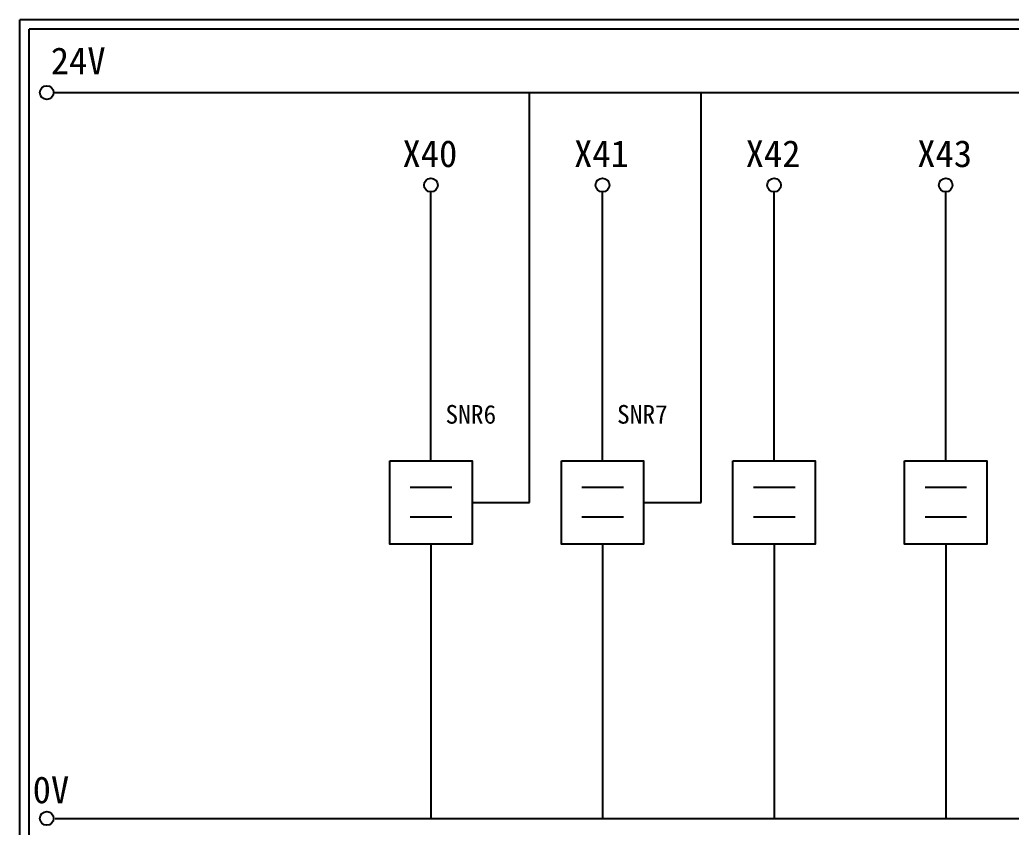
# Model space of a CAD drawing. Extents: x 325 to 612, y 3 to 207.
# Drawn here: x 325.3 to 458.2, y 98.8 to 207 of the extents above; entities that cross this region are included whole.
import ezdxf

# ---------------------------------------------------------------- set-up
doc = ezdxf.new("R2010")
doc.units = 0
doc.layers.get('0').update_dxf_attribs({"linetype": 'CONTINUOUS'})
doc.layers.add('圖框層', color=7, linetype='CONTINUOUS')
doc.layers.add('標尺寸層', color=3, linetype='CONTINUOUS')
doc.styles.add('STSL', font='KAIU.TTF')

msp = doc.modelspace()

# ---------------------------------------------------------------- linework, layer by layer
for p, q in [((393.65, 142.31), (393.65, 197.22)), ((416.65, 142.31), (416.65, 197.22)), ((380.42, 147.89), (380.42, 183.91)), ((403.42, 147.89), (403.42, 183.91)), ((426.42, 147.89), (426.42, 183.91)), ((449.42, 147.89), (449.42, 183.91)), ((385.93, 142.31), (393.65, 142.31)), ((408.93, 142.31), (416.65, 142.31)), ((380.42, 136.73), (380.42, 99.96)), ((403.42, 136.73), (403.42, 99.96)), ((426.42, 136.73), (426.42, 99.96)), ((449.42, 136.73), (449.42, 99.96))]:
    msp.add_line(p, q)
for points in [[(374.91, 147.89), (385.93, 147.89), (385.93, 136.73), (374.91, 136.73)], [(397.91, 147.89), (408.93, 147.89), (408.93, 136.73), (397.91, 136.73)], [(420.91, 147.89), (431.93, 147.89), (431.93, 136.73), (420.91, 136.73)], [(443.91, 147.89), (454.93, 147.89), (454.93, 136.73), (443.91, 136.73)]]:
    msp.add_lwpolyline(points, close=True)
at = {"layer": '圖框層', "color": 7}
for p, q in [((612.32, 206.97), (325.32, 206.97)), ((325.32, 3), (325.32, 206.97)), ((611.07, 205.72), (326.57, 205.72)), ((326.57, 4.25), (326.57, 205.72))]:
    msp.add_line(p, q, dxfattribs=at)
at = {"layer": '標尺寸層', "color": 7}
for p, q in [((329.84, 197.22), (607.44, 197.22)), ((377.66, 144.34), (383.23, 144.34)), ((400.66, 144.34), (406.23, 144.34)), ((423.66, 144.34), (429.23, 144.34)), ((446.66, 144.34), (452.23, 144.34)), ((377.66, 140.37), (383.23, 140.37)), ((400.66, 140.37), (406.23, 140.37)), ((423.66, 140.37), (429.23, 140.37)), ((446.66, 140.37), (452.23, 140.37)), ((330.05, 99.96), (607.92, 99.96))]:
    msp.add_line(p, q, dxfattribs=at)
for centre in [(328.92, 197.22), (380.42, 184.83), (403.42, 184.83), (426.42, 184.83), (449.42, 184.83), (328.92, 99.96)]:
    msp.add_circle(centre, 0.92, dxfattribs=at)

# ---------------------------------------------------------------- texts
at = {"layer": '圖框層', "color": 4, "style": 'STSL'}
for s, height, p in [('24V', 3.6, (329.47, 199.68)), ('X40', 3.6, (376.61, 187.24)), ('X41', 3.6, (399.61, 187.24)), ('X42', 3.6, (422.61, 187.24)), ('X43', 3.6, (445.61, 187.24)), ('SNR6', 2.5, (382.37, 152.86)), ('SNR7', 2.5, (405.37, 152.86)), ('0V', 3.6, (327.04, 102))]:
    msp.add_text(s, height=height, dxfattribs=at).set_placement(p)

doc.saveas('drawing.dxf')
